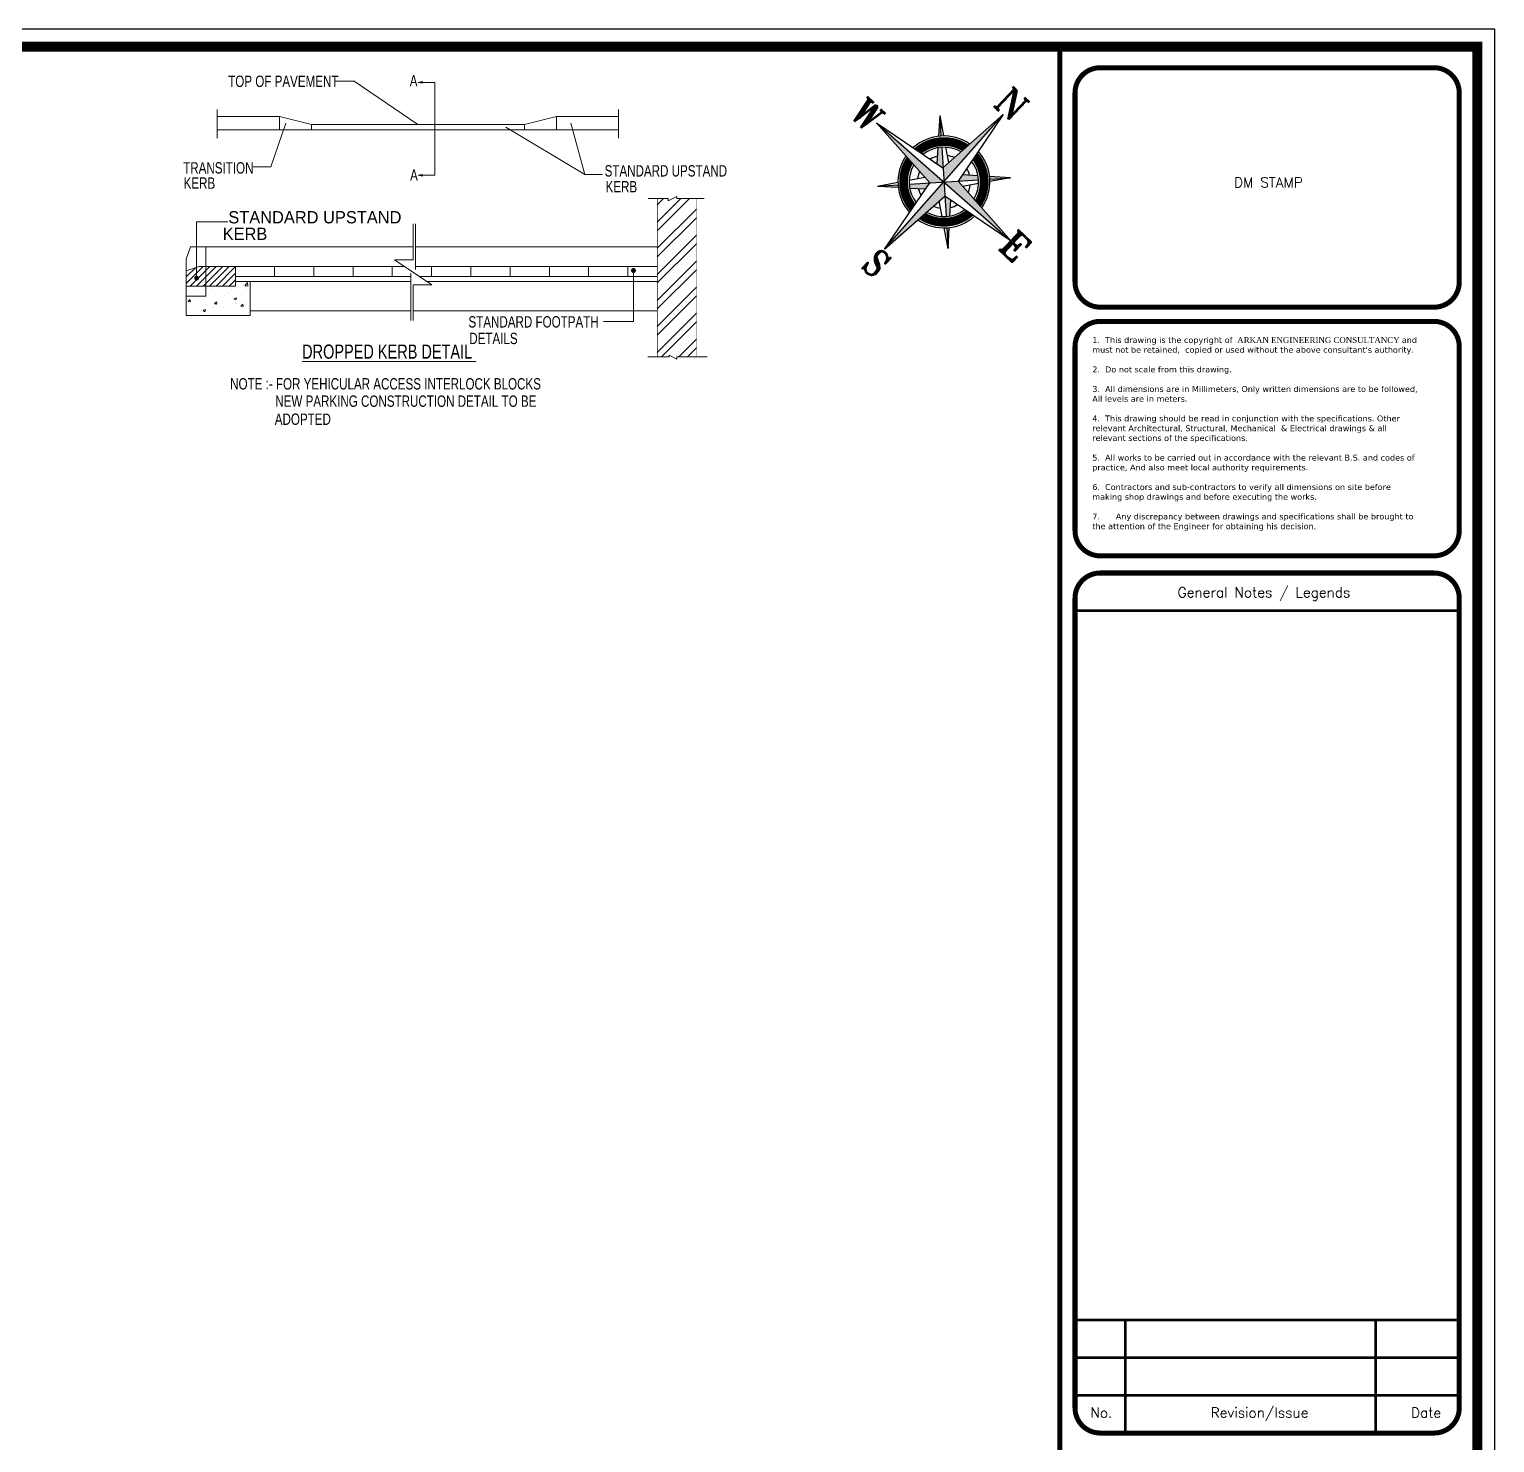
# Model space of a CAD drawing. Header units: centimetres. Extents: x 7997 to 116674, y 1017 to 13844.
# Drawn here: x 28200 to 31926, y 10250 to 13844 of the extents above; entities that cross this region are included whole.
import ezdxf
from ezdxf.enums import TextEntityAlignment as Align

# ---------------------------------------------------------------- set-up
doc = ezdxf.new("R2010")
doc.units = ezdxf.units.CM
doc.header["$LTSCALE"] = 200
doc.linetypes.add('HIDDEN2', pattern=[4.7625, 3.175, -1.5875])
doc.layers.add('DIM', color=11, linetype='Continuous')
doc.layers.add('LOGO', color=6, linetype='Continuous')
for name, color, linetype, lineweight in [('HA', 251, 'Continuous', 0), ('HAT', 8, 'Continuous', 9), ('HATCH', 8, 'Continuous', 5), ('TEXT', 6, 'Continuous', 18)]:
    doc.layers.add(name, color=color, linetype=linetype, lineweight=lineweight)
doc.styles.add('$0$$0$$0$sheet notes', font='verdana.ttf')
doc.styles.add('$0$$0$Roman', font='romans')
doc.styles.add('DECOR', font='stylu.ttf')
doc.styles.add('ROMANT', font='romant.shx', dxfattribs={"width": 0.8, "height": 0.6})
doc.styles.add('SH1', font='swisscl.ttf')

# ---------------------------------------------------------------- blocks, each defined once
blk = doc.blocks.new('*X587')
at = {"color": 0}
for p, q in [((-318.9, 351.3), (-318.9, 351.3)), ((-309.6, 347.8), (-309.6, 347.8)), ((-305, 346.7), (-305, 346.7)), ((-302.8, 350.6), (-302.8, 350.6)), ((-293.6, 347.4), (-293.6, 347.4)), ((-293.2, 354), (-293.2, 354)), ((-291.9, 353.4), (-289.6, 355.9)), ((-291.9, 353.4), (-289.3, 353)), ((-290.7, 350.3), (-290.7, 350.3)), ((-289.3, 353), (-289.6, 355.9)), ((-338, 340.4), (-336.6, 342.1)), ((-338, 340.4), (-336.2, 340.2)), ((-336.2, 340.2), (-336.6, 342.1)), ((-331.2, 340.1), (-331.2, 340.1)), ((-324.1, 343.4), (-324.1, 343.4)), ((-322.5, 343.7), (-322.5, 343.7)), ((-321, 346.3), (-321, 346.3)), ((-317.5, 336), (-317.5, 336)), ((-316.5, 338.5), (-315, 340.2)), ((-316.5, 338.5), (-314.7, 338.4)), ((-315.1, 339.4), (-315.1, 339.4)), ((-314.7, 338.4), (-315, 340.2)), ((-309.1, 335.5), (-309.1, 335.5)), ((-308.7, 345.5), (-308.7, 345.5)), ((-300.7, 342.8), (-298.6, 343.6)), ((-300.7, 342.8), (-299.2, 341.8)), ((-299.2, 341.8), (-298.6, 343.6)), ((-299.1, 338.7), (-299.1, 338.7)), ((-298.6, 338.5), (-298.6, 338.5)), ((-295, 336.6), (-293.5, 338.4)), ((-295, 336.6), (-293.2, 336.5)), ((-293.9, 337.4), (-293.9, 337.4)), ((-293.2, 336.5), (-293.5, 338.4)), ((-291.1, 339.4), (-291.1, 339.4)), ((-336.4, 333.5), (-336.4, 333.5)), ((-328.9, 334.5), (-328.9, 334.5)), ((-325.9, 333.1), (-323.8, 333.9)), ((-325.9, 333.1), (-324.5, 332.1)), ((-324.5, 332.1), (-323.8, 333.9)), ((-324.5, 333.4), (-324.5, 333.4)), ((-288.7, 331.8), (-288.7, 331.8)), ((-287.6, 329.1), (-287.6, 329.1))]:
    blk.add_line(p, q, dxfattribs=at)
blk = doc.blocks.new('*X586')
at = {"color": 0}
for p, q in [((-339.6, 355.2), (-325.7, 369)), ((-339.6, 360.5), (-331.9, 368.1)), ((-336.4, 353), (-323.6, 365.9)), ((-331.1, 353), (-323.6, 360.6)), ((-323.6, 355.3), (-309.8, 369)), ((-323.6, 360.6), (-315.1, 369)), ((-323.6, 365.9), (-320.4, 369)), ((-320.5, 353), (-304.5, 369)), ((-315.2, 353), (-299.6, 368.7)), ((-309.9, 353), (-299.6, 363.4)), ((-325.8, 353), (-323.6, 355.3)), ((-304.6, 353), (-299.6, 358))]:
    blk.add_line(p, q, dxfattribs=at)
blk = doc.blocks.new('*X588')
at = {"color": 0}
for p, q in [((44.4, 405.1), (63.7, 424.4)), ((44.4, 398), (70.8, 424.4)), ((44.4, 419.2), (49.6, 424.4)), ((44.4, 383.9), (76.4, 415.9)), ((44.4, 376.8), (76.4, 408.8)), ((44.4, 362.6), (76.4, 394.6)), ((44.4, 355.6), (76.4, 387.6)), ((44.4, 341.4), (76.4, 373.4)), ((44.4, 334.4), (76.4, 366.4)), ((44.4, 320.2), (76.4, 352.2)), ((44.4, 313.1), (76.4, 345.1)), ((44.4, 299), (76.4, 331)), ((48, 295.4), (76.4, 323.9)), ((62.1, 295.4), (76.4, 309.8)), ((69.2, 295.4), (76.4, 302.7))]:
    blk.add_line(p, q, dxfattribs=at)
blk = doc.blocks.new('1')
at = {"layer": 'HAT'}
for p, q in [((-39, 127.9), (-22.9, 127.9)), ((-22.9, 126), (-16, 129.5)), ((-22.9, 127.9), (-22.9, 126)), ((-16, 129.5), (-16, 127.9)), ((-16, 127.9), (6.1, 127.9)), ((-39.3, 0), (-22, 0)), ((-22, 0), (-22, 1.4)), ((-22, 1.4), (-16, -1.8)), ((-16, -1.8), (-16, 0)), ((-16, 0), (8.5, 0))]:
    blk.add_line(p, q, dxfattribs=at)
at = {"layer": 'HATCH', "color": 1}
for p, q in [((-387.6, 200.1), (-387.6, 176.7)), ((-63, 200.1), (-63, 176.7))]:
    blk.add_line(p, q, dxfattribs=at)
at = {"layer": 'HATCH', "color": 6}
for p, q in [((-387.6, 194.4), (-337.2, 194.4)), ((-337.2, 194.4), (-337.2, 183.6)), ((-311.4, 187.9), (-337.2, 194.4)), ((-139.2, 187.9), (-113.3, 194.4)), ((-63, 194.4), (-113.3, 194.4)), ((-113.3, 194.4), (-113.3, 183.6)), ((-63, 183.6), (-387.6, 183.6)), ((-139.2, 187.9), (-311.4, 187.9)), ((-311.4, 187.9), (-311.4, 183.6)), ((-139.2, 187.9), (-139.2, 183.6)), ((-402.3, 72.9), (-412.6, 69.6)), ((-372.9, 72.9), (-402.3, 72.9)), ((-235.9, 72.9), (-372.9, 72.9)), ((-372.9, 72.9), (-372.9, 57.1)), ((-341.2, 72.9), (-341.2, 65)), ((-309.5, 72.9), (-309.5, 65)), ((-277.7, 72.9), (-277.7, 65)), ((-246, 72.9), (-246, 65)), ((-31.7, 72.9), (-227.1, 72.9)), ((-214.2, 72.9), (-214.2, 65)), ((-182.5, 72.9), (-182.5, 65)), ((-150.8, 72.9), (-150.8, 65)), ((-119, 72.9), (-119, 65)), ((-87.3, 72.9), (-87.3, 65)), ((-55.5, 72.9), (-55.5, 65)), ((-412.6, 69.6), (-412.6, 33.3)), ((-231.1, 65), (-372.9, 65)), ((-231.1, 61), (-372.9, 61)), ((-361, 61), (-361, 33.3)), ((-31.7, 65), (-224, 65)), ((-31.7, 61), (-218.1, 61)), ((-372.9, 57.1), (-412.6, 57.1)), ((-231.1, 37.2), (-361, 37.2)), ((-31.7, 37.2), (-229.1, 37.2)), ((-361, 33.3), (-412.6, 33.3))]:
    blk.add_line(p, q, dxfattribs=at)
at = {"layer": 'HATCH', "linetype": 'HIDDEN2', "ltscale": 10}
for p, q in [((-409.3, 88.8), (-412.6, 78.9)), ((-229.1, 88.8), (-409.3, 88.8)), ((-396.7, 88.8), (-396.7, 49.1)), ((-31.7, 88.8), (-227.1, 88.8)), ((-412.6, 78.9), (-412.6, 69.6)), ((-396.7, 49.1), (-412.6, 49.1))]:
    blk.add_line(p, q, dxfattribs=at)
at = {"layer": 'HATCH', "color": 6, "const_width": 0.372}
for points in [[(-31.7, 127.9), (-31.7, 0)], [(0, 127.9), (0, 0)], [(-412.6, 57.1), (-372.9, 57.1), (-372.9, 72.9), (-402.3, 72.9), (-412.6, 69.6), (-412.6, 33.3), (-361.1, 33.4), (-361, 61), (-372.9, 61)]]:
    blk.add_lwpolyline(points, dxfattribs=at)
at = {"layer": 'TEXT'}
for p, q in [((-276.8, 222.9), (-292, 222.9)), ((-225.3, 187.9), (-276.8, 222.9)), ((-225, 221.9), (-221.6, 222.5)), ((-225, 221.9), (-211.7, 221.9)), ((-225, 221.9), (-221.6, 221.3)), ((-221.6, 222.5), (-222.8, 221.9)), ((-221.6, 221.3), (-222.8, 221.9)), ((-211.7, 221.9), (-211.7, 146.8)), ((-332.1, 189), (-344.3, 153.5)), ((-90.3, 147.4), (-154.3, 185.8)), ((-101.5, 189), (-90.3, 147.4)), ((-344.3, 153.5), (-358.5, 153.5)), ((-225, 146.8), (-221.6, 147.4)), ((-225, 146.8), (-211.7, 146.8)), ((-225, 146.8), (-221.6, 146.2)), ((-221.6, 147.4), (-222.8, 146.8)), ((-221.6, 146.2), (-222.8, 146.8)), ((-90.3, 147.4), (-76.1, 147.4)), ((-404.3, 109.2), (-379.1, 109.2)), ((-404.3, 63.6), (-404.3, 109.2)), ((-229.1, 107.5), (-229.1, 78.5)), ((-227.1, 107.5), (-227.1, 70.5)), ((-229.1, 78.5), (-244.2, 78.5)), ((-244.2, 78.5), (-213.9, 58.3)), ((-231.1, 29.3), (-231.1, 67.6)), ((-51, 69.8), (-51, 28.6)), ((-229.1, 58.3), (-213.9, 58.3)), ((-229.1, 29.3), (-229.1, 58.3)), ((-51, 28.6), (-75.1, 28.6))]:
    blk.add_line(p, q, dxfattribs=at)
at = {"layer": 'TEXT', "const_width": 1.98}
for points in [[(-52, 69.8, 1), (-50, 69.8, 1)], [(-405.2, 63.6, 1), (-403.3, 63.6, 1)]]:
    blk.add_lwpolyline(points, format="xyb", close=True, dxfattribs=at)
at = {"layer": 'HAT', "xscale": 0.9918447543459479, "yscale": 0.9918447543459479, "zscale": 0.9918447543459479}
for name in ['*X588', '*X586', '*X587']:
    blk.add_blockref(name, (-75.8, -293), dxfattribs=at)
at = {"layer": 'TEXT', "color": 6}
for s, height, style, p in [('TOP OF PAVEMENT', 9.155, 'SH1', (-378.7, 218.2)), ('A', 9.16, 'SH1', (-231.9, 218.6)), ('TRANSITION', 9.16, 'SH1', (-415.1, 148.2)), ('STANDARD UPSTAND', 9.155, 'SH1', (-74.3, 145.8)), ('   KERB', 9.16, 'SH1', (-422.6, 135.9)), ('A', 9.16, 'SH1', (-231.6, 142.4)), ('     KERB', 9.16, 'SH1', (-86.6, 133)), ('STANDARD UPSTAND', 9.918, 'DECOR', (-378.6, 107.9)), ('     KERB', 9.92, 'DECOR', (-401.6, 94.5)), ('STANDARD FOOTPATH', 9.155, 'SH1', (-184.4, 23.7)), ('     DETAILS', 9.155, 'SH1', (-196.8, 10.3)), ('NOTE :- FOR YEHICULAR ACCESS INTERLOCK BLOCKS', 9.155, 'SH1', (-377.1, -26.4)), ('        NEW PARKING CONSTRUCTION DETAIL TO BE ', 9.155, 'SH1', (-361.5, -40.4)), ('        ADOPTED', 9.155, 'SH1', (-361.9, -55))]:
    blk.add_text(s, height=height, dxfattribs=dict(at, style=style)).set_placement(p)
at = {"layer": 'TEXT', "color": 7, "style": 'SH1'}
blk.add_text('%%UDROPPED KERB DETAIL ', height=11.444, dxfattribs=at).set_placement((-318.9, -1.5))
blk = doc.blocks.new('*X5')
at = {"color": 0}
for p, q in [((24030.78125, 3055.9375), (24030.78125, 3055.9375)), ((24058.5625, 3111.5), (24058.5625, 3111.5)), ((24058.5625, 3000.375), (24058.5625, 3000.375)), ((24086.34375, 3055.9375), (24086.34375, 3055.9375)), ((24086.34375, 2944.8125), (24086.34375, 2944.8125)), ((24114.125, 3111.5), (24114.125, 3111.5)), ((24114.125, 3000.375), (24114.125, 3000.375)), ((24141.90625, 3055.9375), (24141.90625, 3055.9375)), ((24141.90625, 2944.8125), (24141.90625, 2944.8125)), ((24169.6875, 3111.5), (24169.6875, 3111.5)), ((24169.6875, 3000.375), (24169.6875, 3000.375)), ((24197.46875, 3055.9375), (24197.46875, 3055.9375)), ((24197.46875, 2944.8125), (24197.46875, 2944.8125)), ((24225.25, 3111.5), (24225.25, 3111.5)), ((24225.25, 3000.375), (24225.25, 3000.375)), ((24253.03125, 3055.9375), (24253.03125, 3055.9375)), ((24280.8125, 3111.5), (24280.8125, 3111.5)), ((24308.59375, 3055.9375), (24308.59375, 3055.9375)), ((24336.375, 3111.5), (24336.375, 3111.5)), ((24169.6875, 2889.25), (24169.6875, 2889.25)), ((24308.59375, 2722.5625), (24308.59375, 2722.5625)), ((24364.15625, 2722.5625), (24364.15625, 2722.5625)), ((24391.9375, 2778.125), (24391.9375, 2778.125)), ((24391.9375, 2667), (24391.9375, 2667)), ((24419.71875, 2833.6875), (24419.71875, 2833.6875)), ((24419.71875, 2722.5625), (24419.71875, 2722.5625)), ((24447.5, 2778.125), (24447.5, 2778.125)), ((24447.5, 2667), (24447.5, 2667)), ((24475.28125, 2833.6875), (24475.28125, 2833.6875)), ((24475.28125, 2722.5625), (24475.28125, 2722.5625)), ((24503.0625, 2889.25), (24503.0625, 2889.25)), ((24503.0625, 2778.125), (24503.0625, 2778.125)), ((24503.0625, 2667), (24503.0625, 2667)), ((24530.84375, 2833.6875), (24530.84375, 2833.6875)), ((24530.84375, 2722.5625), (24530.84375, 2722.5625)), ((24558.625, 2778.125), (24558.625, 2778.125)), ((24558.625, 2667), (24558.625, 2667)), ((24475.28125, 2611.4375), (24475.28125, 2611.4375)), ((24530.84375, 2611.4375), (24530.84375, 2611.4375)), ((24586.40625, 2611.4375), (24586.40625, 2611.4375))]:
    blk.add_line(p, q, dxfattribs=at)
blk = doc.blocks.new('*X2')
at = {"color": 0}
for p, q in [((24308.59375, 3944.9375), (24308.59375, 3944.9375)), ((24364.15625, 3944.9375), (24364.15625, 3944.9375)), ((24391.9375, 4000.5), (24391.9375, 4000.5)), ((24419.71875, 3944.9375), (24419.71875, 3944.9375)), ((24447.5, 4000.5), (24447.5, 4000.5)), ((24475.28125, 3944.9375), (24475.28125, 3944.9375)), ((24503.0625, 4000.5), (24503.0625, 4000.5)), ((24530.84375, 4056.0625), (24530.84375, 4056.0625)), ((24530.84375, 3944.9375), (24530.84375, 3944.9375)), ((24558.625, 4000.5), (24558.625, 4000.5)), ((24586.40625, 4056.0625), (24586.40625, 4056.0625)), ((24086.34375, 3611.5625), (24086.34375, 3611.5625)), ((24114.125, 3667.125), (24114.125, 3667.125)), ((24141.90625, 3722.6875), (24141.90625, 3722.6875)), ((24141.90625, 3611.5625), (24141.90625, 3611.5625)), ((24169.6875, 3778.25), (24169.6875, 3778.25)), ((24169.6875, 3667.125), (24169.6875, 3667.125)), ((24197.46875, 3722.6875), (24197.46875, 3722.6875)), ((24197.46875, 3611.5625), (24197.46875, 3611.5625)), ((24225.25, 3667.125), (24225.25, 3667.125)), ((24253.03125, 3611.5625), (24253.03125, 3611.5625)), ((24336.375, 3889.375), (24336.375, 3889.375)), ((24391.9375, 3889.375), (24391.9375, 3889.375)), ((24419.71875, 3833.8125), (24419.71875, 3833.8125)), ((24447.5, 3889.375), (24447.5, 3889.375)), ((24475.28125, 3833.8125), (24475.28125, 3833.8125)), ((24503.0625, 3889.375), (24503.0625, 3889.375)), ((24503.0625, 3778.25), (24503.0625, 3778.25)), ((24530.84375, 3833.8125), (24530.84375, 3833.8125)), ((24558.625, 3889.375), (24558.625, 3889.375)), ((24558.625, 3778.25), (24558.625, 3778.25)), ((24030.78125, 3500.4375), (24030.78125, 3500.4375)), ((24058.5625, 3556), (24058.5625, 3556)), ((24086.34375, 3500.4375), (24086.34375, 3500.4375)), ((24114.125, 3556), (24114.125, 3556)), ((24141.90625, 3500.4375), (24141.90625, 3500.4375)), ((24169.6875, 3556), (24169.6875, 3556)), ((24225.25, 3556), (24225.25, 3556)), ((24280.8125, 3556), (24280.8125, 3556)), ((24336.375, 3556), (24336.375, 3556))]:
    blk.add_line(p, q, dxfattribs=at)
blk = doc.blocks.new('*X4')
at = {"color": 0}
for p, q in [((25169.8125, 3111.5), (25169.8125, 3111.5)), ((25197.59375, 3055.9375), (25197.59375, 3055.9375)), ((25225.375, 3111.5), (25225.375, 3111.5)), ((25253.15625, 3055.9375), (25253.15625, 3055.9375)), ((25280.9375, 3111.5), (25280.9375, 3111.5)), ((25280.9375, 3000.375), (25280.9375, 3000.375)), ((25308.71875, 3055.9375), (25308.71875, 3055.9375)), ((25308.71875, 2944.8125), (25308.71875, 2944.8125)), ((25336.5, 3111.5), (25336.5, 3111.5)), ((25336.5, 3000.375), (25336.5, 3000.375)), ((25364.28125, 3055.9375), (25364.28125, 3055.9375)), ((25364.28125, 2944.8125), (25364.28125, 2944.8125)), ((25392.0625, 3111.5), (25392.0625, 3111.5)), ((25392.0625, 3000.375), (25392.0625, 3000.375)), ((25419.84375, 3055.9375), (25419.84375, 3055.9375)), ((25419.84375, 2944.8125), (25419.84375, 2944.8125)), ((25447.625, 3111.5), (25447.625, 3111.5)), ((25447.625, 3000.375), (25447.625, 3000.375)), ((25475.40625, 3055.9375), (25475.40625, 3055.9375)), ((24947.5625, 2778.125), (24947.5625, 2778.125)), ((24947.5625, 2667), (24947.5625, 2667)), ((24975.34375, 2833.6875), (24975.34375, 2833.6875)), ((24975.34375, 2722.5625), (24975.34375, 2722.5625)), ((25003.125, 2889.25), (25003.125, 2889.25)), ((25003.125, 2778.125), (25003.125, 2778.125)), ((25003.125, 2667), (25003.125, 2667)), ((25030.90625, 2833.6875), (25030.90625, 2833.6875)), ((25030.90625, 2722.5625), (25030.90625, 2722.5625)), ((25058.6875, 2778.125), (25058.6875, 2778.125)), ((25058.6875, 2667), (25058.6875, 2667)), ((25086.46875, 2833.6875), (25086.46875, 2833.6875)), ((25086.46875, 2722.5625), (25086.46875, 2722.5625)), ((25114.25, 2778.125), (25114.25, 2778.125)), ((25114.25, 2667), (25114.25, 2667)), ((25142.03125, 2722.5625), (25142.03125, 2722.5625)), ((25197.59375, 2722.5625), (25197.59375, 2722.5625)), ((25336.5, 2889.25), (25336.5, 2889.25)), ((25392.0625, 2889.25), (25392.0625, 2889.25)), ((24919.78125, 2611.4375), (24919.78125, 2611.4375)), ((24975.34375, 2611.4375), (24975.34375, 2611.4375)), ((25030.90625, 2611.4375), (25030.90625, 2611.4375))]:
    blk.add_line(p, q, dxfattribs=at)
blk = doc.blocks.new('*X3')
at = {"color": 0}
for p, q in [((24919.78125, 4056.0625), (24919.78125, 4056.0625)), ((24947.5625, 4000.5), (24947.5625, 4000.5)), ((24975.34375, 4056.0625), (24975.34375, 4056.0625)), ((24975.34375, 3944.9375), (24975.34375, 3944.9375)), ((25003.125, 4000.5), (25003.125, 4000.5)), ((25030.90625, 3944.9375), (25030.90625, 3944.9375)), ((25058.6875, 4000.5), (25058.6875, 4000.5)), ((25086.46875, 3944.9375), (25086.46875, 3944.9375)), ((25114.25, 4000.5), (25114.25, 4000.5)), ((25142.03125, 3944.9375), (25142.03125, 3944.9375)), ((25197.59375, 3944.9375), (25197.59375, 3944.9375)), ((24947.5625, 3889.375), (24947.5625, 3889.375)), ((24975.34375, 3833.8125), (24975.34375, 3833.8125)), ((25003.125, 3889.375), (25003.125, 3889.375)), ((25003.125, 3778.25), (25003.125, 3778.25)), ((25030.90625, 3833.8125), (25030.90625, 3833.8125)), ((25058.6875, 3889.375), (25058.6875, 3889.375)), ((25086.46875, 3833.8125), (25086.46875, 3833.8125)), ((25114.25, 3889.375), (25114.25, 3889.375)), ((25169.8125, 3889.375), (25169.8125, 3889.375)), ((25253.15625, 3611.5625), (25253.15625, 3611.5625)), ((25280.9375, 3667.125), (25280.9375, 3667.125)), ((25308.71875, 3722.6875), (25308.71875, 3722.6875)), ((25308.71875, 3611.5625), (25308.71875, 3611.5625)), ((25336.5, 3778.25), (25336.5, 3778.25)), ((25336.5, 3667.125), (25336.5, 3667.125)), ((25364.28125, 3722.6875), (25364.28125, 3722.6875)), ((25364.28125, 3611.5625), (25364.28125, 3611.5625)), ((25392.0625, 3667.125), (25392.0625, 3667.125)), ((25419.84375, 3611.5625), (25419.84375, 3611.5625)), ((25447.625, 3667.125), (25447.625, 3667.125)), ((25169.8125, 3556), (25169.8125, 3556)), ((25225.375, 3556), (25225.375, 3556)), ((25280.9375, 3556), (25280.9375, 3556)), ((25336.5, 3556), (25336.5, 3556)), ((25364.28125, 3500.4375), (25364.28125, 3500.4375)), ((25392.0625, 3556), (25392.0625, 3556)), ((25419.84375, 3500.4375), (25419.84375, 3500.4375)), ((25447.625, 3556), (25447.625, 3556)), ((25475.40625, 3500.4375), (25475.40625, 3500.4375))]:
    blk.add_line(p, q, dxfattribs=at)
blk = doc.blocks.new('NORTH')
at = {"layer": 'LOGO', "color": 122}
for p, q in [((-96.8, -182.6), (96.8, 182.6)), ((-45.1, 146.9), (-31.1, 101.3)), ((-182.6, 96.8), (182.6, -96.8)), ((-23.5, 76.5), (23.5, -76.5)), ((101.3, 31.1), (146.9, 45.1)), ((-76.5, -23.5), (76.5, 23.5)), ((-146.9, -45.1), (-101.3, -31.1)), ((31.1, -101.3), (45.1, -146.9))]:
    blk.add_line(p, q, dxfattribs=at)
at = {"layer": 'LOGO', "color": 3}
for p, q in [((96.8, 182.6), (-9.6, 31.2)), ((96.8, 182.6), (31.2, 9.6)), ((-45.1, 146.9), (-36.6, 99.5)), ((-45.1, 146.9), (-25.5, 102.9)), ((-182.6, 96.8), (-9.6, 31.2)), ((-182.6, 96.8), (-31.2, -9.6)), ((-32, 73.3), (-25.5, 37.2)), ((-14.7, 78.6), (0.3, 45.1)), ((146.9, 45.1), (99.5, 36.6)), ((146.9, 45.1), (102.9, 25.5)), ((-78.6, -14.7), (-45.1, 0.3)), ((182.6, -96.8), (31.2, 9.6)), ((73.3, 32), (37.2, 25.5)), ((78.6, 14.7), (45.1, -0.3)), ((-146.9, -45.1), (-102.9, -25.5)), ((-96.8, -182.6), (-31.2, -9.6)), ((-96.8, -182.6), (9.6, -31.2)), ((-73.3, -32), (-37.2, -25.5)), ((182.6, -96.8), (9.6, -31.2)), ((-146.9, -45.1), (-99.5, -36.6)), ((14.7, -78.6), (-0.3, -45.1)), ((32, -73.3), (25.5, -37.2)), ((45.1, -146.9), (36.6, -99.5)), ((45.1, -146.9), (25.5, -102.9))]:
    blk.add_line(p, q, dxfattribs=at)
at = {"layer": 'LOGO'}
for radius, start, end in [(106, 68.9625, 145.1631), (80, 73.681, 140.4446), (106, 338.9625, 55.1631), (106, 158.9625, 235.1631), (80, 343.681, 50.4446), (80, 163.681, 230.4446), (106, 248.9625, 325.1631), (80, 253.681, 320.4446)]:
    blk.add_arc((0, 0), radius, start, end, dxfattribs=at)
at = {"layer": 'LOGO', "color": 122}
for start, end in [(117.849, 134.2941), (79.8316, 96.2766), (27.849, 44.2941), (169.8316, 186.2766), (349.8316, 6.2766), (207.849, 224.2941), (259.8316, 276.2766), (297.849, 314.2941)]:
    blk.add_arc((0, 0), 61.1, start, end, dxfattribs=at)
at = {"layer": 'LOGO', "color": 1}
for points in [[(96.8, 182.6), (-9.6, 31.2), (0, 0)], [(-45.1, 146.9), (-36.6, 99.5), (-31.1, 101.3)], [(-182.6, 96.8), (-31.2, -9.6), (0, 0)], [(-32, 73.3), (-25.5, 37.2), (-23.5, 76.5), (-9.6, 31.2)], [(146.9, 45.1), (99.5, 36.6), (101.3, 31.1)], [(182.6, -96.8), (31.2, 9.6), (0, 0)], [(73.3, 32), (37.2, 25.5), (76.5, 23.5), (31.2, 9.6)], [(-146.9, -45.1), (-99.5, -36.6), (-101.3, -31.1)], [(-96.8, -182.6), (9.6, -31.2), (0, 0)], [(-73.3, -32), (-37.2, -25.5), (-76.5, -23.5), (-31.2, -9.6)], [(32, -73.3), (25.5, -37.2), (23.5, -76.5), (9.6, -31.2)], [(45.1, -146.9), (36.6, -99.5), (31.1, -101.3)]]:
    blk.add_solid(points, dxfattribs=at)
at = {"layer": 'LOGO', "color": 253}
for points in [[(-14.8, 81.5), (-19.1, 101.4), (-10.8, 82.1), (-12.1, 102.4)], [(-10.8, 82.1), (-12.1, 102.4), (-5.5, 82.7), (-8.4, 102.8)], [(-5.5, 82.7), (-8.4, 102.8), (-1.5, 82.8), (-3.8, 103.1)], [(-1.5, 82.8), (-3.8, 103.1), (3.7, 82.8), (2.5, 103.1)], [(3.7, 82.8), (2.5, 103.1), (8.6, 82.4), (7.8, 102.9)], [(8.6, 82.4), (7.8, 102.9), (13.3, 81.8), (13.2, 102.3)], [(13.3, 81.8), (13.2, 102.3), (18.3, 80.8), (20.6, 101.1)], [(-62.2, 54.8), (-80.2, 64.9), (-59.2, 58), (-76.4, 69.3)], [(-59.2, 58), (-76.4, 69.3), (-56.1, 60.9), (-73.1, 72.8)], [(-56.1, 60.9), (-73.1, 72.8), (-53.2, 63.5), (-69.2, 76.5)], [(-53.2, 63.5), (-69.2, 76.5), (-51.4, 64.9), (-63.8, 81.1)], [(-51.4, 64.9), (-63.8, 81.1), (-47.3, 68), (-57.2, 85.9)], [(-47.3, 68), (-57.2, 85.9), (-42.7, 71), (-52.6, 88.8)], [(-42.7, 71), (-52.6, 88.8), (-38, 73.6), (-48.6, 91)], [(-38, 73.6), (-48.6, 91), (-33.6, 75.7), (-43.4, 93.6)], [(-33.6, 75.7), (-43.4, 93.6), (-29.2, 77.5), (-36.4, 96.5)], [(-29.2, 77.5), (-36.4, 96.5), (-23.5, 79.4), (-30.3, 98.6)], [(-23.5, 79.4), (-30.3, 98.6), (-19.8, 80.4), (-25.7, 99.9)], [(-19.8, 80.4), (-25.7, 99.9), (-14.8, 81.5), (-19.1, 101.4)], [(18.3, 80.8), (20.6, 101.1), (22.1, 79.8), (26.9, 99.6)], [(22.1, 79.8), (26.9, 99.6), (24.2, 79.2), (36.4, 96.5)], [(52, 64.5), (59.5, 84.3), (54.8, 62.2), (64.9, 80.2)], [(54.8, 62.2), (64.9, 80.2), (58, 59.2), (69.3, 76.4)], [(58, 59.2), (69.3, 76.4), (60.9, 56.1), (72.8, 73.1)], [(60.9, 56.1), (72.8, 73.1), (63.5, 53.2), (76.5, 69.2)], [(63.5, 53.2), (76.5, 69.2), (64.9, 51.4), (81.1, 63.8)], [(-79.8, 22.1), (-99.6, 26.9), (-79.2, 24.2), (-96.5, 36.4)], [(-64.5, 52), (-84.3, 59.5), (-62.2, 54.8), (-80.2, 64.9)], [(64.9, 51.4), (81.1, 63.8), (68, 47.3), (85.9, 57.2)], [(68, 47.3), (85.9, 57.2), (71, 42.7), (88.8, 52.6)], [(71, 42.7), (88.8, 52.6), (73.6, 38), (91, 48.6)], [(73.6, 38), (91, 48.6), (75.7, 33.6), (93.6, 43.4)], [(75.7, 33.6), (93.6, 43.4), (77.5, 29.2), (96.5, 36.4)], [(77.5, 29.2), (96.5, 36.4), (79.4, 23.5), (98.6, 30.3)], [(-82.8, 3.7), (-103.1, 2.5), (-82.4, 8.6), (-102.9, 7.8)], [(-82.8, -1.5), (-103.1, -3.8), (-82.8, 3.7), (-103.1, 2.5)], [(-82.4, 8.6), (-102.9, 7.8), (-81.8, 13.3), (-102.3, 13.2)], [(-81.8, 13.3), (-102.3, 13.2), (-80.8, 18.3), (-101.1, 20.6)], [(-80.8, 18.3), (-101.1, 20.6), (-79.8, 22.1), (-99.6, 26.9)], [(79.4, 23.5), (98.6, 30.3), (80.4, 19.8), (99.9, 25.7)], [(80.4, 19.8), (99.9, 25.7), (81.5, 14.8), (101.4, 19.1)], [(81.5, 14.8), (101.4, 19.1), (82.1, 10.8), (102.4, 12.1)], [(82.1, 10.8), (102.4, 12.1), (82.7, 5.5), (102.8, 8.4)], [(82.7, 5.5), (102.8, 8.4), (82.8, 1.5), (103.1, 3.8)], [(82.8, 1.5), (103.1, 3.8), (82.8, -3.7), (103.1, -2.5)], [(-82.7, -5.5), (-102.8, -8.4), (-82.8, -1.5), (-103.1, -3.8)], [(-82.1, -10.8), (-102.4, -12.1), (-82.7, -5.5), (-102.8, -8.4)], [(-81.5, -14.8), (-101.4, -19.1), (-82.1, -10.8), (-102.4, -12.1)], [(-80.4, -19.8), (-99.9, -25.7), (-81.5, -14.8), (-101.4, -19.1)], [(-79.4, -23.5), (-98.6, -30.3), (-80.4, -19.8), (-99.9, -25.7)], [(-77.5, -29.2), (-96.5, -36.4), (-79.4, -23.5), (-98.6, -30.3)], [(-75.7, -33.6), (-93.6, -43.4), (-77.5, -29.2), (-96.5, -36.4)], [(-73.6, -38), (-91, -48.6), (-75.7, -33.6), (-93.6, -43.4)], [(79.8, -22.1), (99.6, -26.9), (79.2, -24.2), (96.5, -36.4)], [(80.8, -18.3), (101.1, -20.6), (79.8, -22.1), (99.6, -26.9)], [(81.8, -13.3), (102.3, -13.2), (80.8, -18.3), (101.1, -20.6)], [(82.4, -8.6), (102.9, -7.8), (81.8, -13.3), (102.3, -13.2)], [(82.8, -3.7), (103.1, -2.5), (82.4, -8.6), (102.9, -7.8)], [(-71, -42.7), (-88.8, -52.6), (-73.6, -38), (-91, -48.6)], [(-68, -47.3), (-85.9, -57.2), (-71, -42.7), (-88.8, -52.6)], [(-64.9, -51.4), (-81.1, -63.8), (-68, -47.3), (-85.9, -57.2)], [(-63.5, -53.2), (-76.5, -69.2), (-64.9, -51.4), (-81.1, -63.8)], [(-60.9, -56.1), (-72.8, -73.1), (-63.5, -53.2), (-76.5, -69.2)], [(-58, -59.2), (-69.3, -76.4), (-60.9, -56.1), (-72.8, -73.1)], [(-54.8, -62.2), (-64.9, -80.2), (-58, -59.2), (-69.3, -76.4)], [(-52, -64.5), (-59.5, -84.3), (-54.8, -62.2), (-64.9, -80.2)], [(51.4, -64.9), (63.8, -81.1), (47.3, -68), (57.2, -85.9)], [(53.2, -63.5), (69.2, -76.5), (51.4, -64.9), (63.8, -81.1)], [(56.1, -60.9), (73.1, -72.8), (53.2, -63.5), (69.2, -76.5)], [(59.2, -58), (76.4, -69.3), (56.1, -60.9), (73.1, -72.8)], [(62.2, -54.8), (80.2, -64.9), (59.2, -58), (76.4, -69.3)], [(64.5, -52), (84.3, -59.5), (62.2, -54.8), (80.2, -64.9)], [(-22.1, -79.8), (-26.9, -99.6), (-24.2, -79.2), (-36.4, -96.5)], [(-18.3, -80.8), (-20.6, -101.1), (-22.1, -79.8), (-26.9, -99.6)], [(-13.3, -81.8), (-13.2, -102.3), (-18.3, -80.8), (-20.6, -101.1)], [(-8.6, -82.4), (-7.8, -102.9), (-13.3, -81.8), (-13.2, -102.3)], [(-3.7, -82.8), (-2.5, -103.1), (-8.6, -82.4), (-7.8, -102.9)], [(1.5, -82.8), (3.8, -103.1), (-3.7, -82.8), (-2.5, -103.1)], [(5.5, -82.7), (8.4, -102.8), (1.5, -82.8), (3.8, -103.1)], [(10.8, -82.1), (12.1, -102.4), (5.5, -82.7), (8.4, -102.8)], [(14.8, -81.5), (19.1, -101.4), (10.8, -82.1), (12.1, -102.4)], [(19.8, -80.4), (25.7, -99.9), (14.8, -81.5), (19.1, -101.4)], [(23.5, -79.4), (30.3, -98.6), (19.8, -80.4), (25.7, -99.9)], [(29.2, -77.5), (36.4, -96.5), (23.5, -79.4), (30.3, -98.6)], [(33.6, -75.7), (43.4, -93.6), (29.2, -77.5), (36.4, -96.5)], [(38, -73.6), (48.6, -91), (33.6, -75.7), (43.4, -93.6)], [(42.7, -71), (52.6, -88.8), (38, -73.6), (48.6, -91)], [(47.3, -68), (57.2, -85.9), (42.7, -71), (52.6, -88.8)]]:
    blk.add_solid(points, dxfattribs=at)
at = {"layer": 'LOGO', "color": 1, "xscale": 0.1033598917980053, "yscale": 0.1033598917980053, "zscale": 0.1033598917980053, "rotation": 332.0628244184375}
for name in ['*X2', '*X3', '*X5', '*X4']:
    blk.add_blockref(name, (-2421.4, 895), dxfattribs=at)
at = {"layer": 'TEXT', "style": 'ROMANT'}
for s, p in [('N', (66.9, 199.9)), ('W', (-252.2, 97.9)), ('E', (154.8, -118.6))]:
    blk.add_text(s, height=62, rotation=330, dxfattribs=at).set_placement(p)
at = {"layer": 'TEXT', "insert": (-110.4, -181.1), "char_height": 62.016, "width": 1180.037, "attachment_point": 1, "rotation": 330, "style": 'ROMANT'}
blk.add_mtext('{\\Fromant.shx|c0;S}', dxfattribs=at)
blk = doc.blocks.new('08-TITLE SHEET-selattin', base_point=(45714.8, -203081.4))
at = {"color": 0}
blk.add_lwpolyline([(51244.8, -203081.4), (45714.8, -203081.4), (45714.8, -206921.4), (51244.8, -206921.4)], close=True, dxfattribs=at)
at = {"color": 0, "linetype": 'ByBlock', "const_width": 17}
blk.add_lwpolyline([(45744.3, -206891.9), (51215.3, -206891.9), (51215.3, -203110.8), (45744.3, -203110.8)], close=True, dxfattribs=at)
at = {"color": 0, "linetype": 'ByBlock'}
for points, const_width in [([(50507.6, -203110.8), (50507.6, -206891.9)], 8.52), ([(50533.3, -204066.9), (51184.7, -204066.9)], 4.26), ([(50533.3, -205269.2), (51184.7, -205269.2)], 4.26), ([(50618.5, -205460.8), (50618.5, -205269.2)], 4.26), ([(51043.1, -205460.8), (51043.1, -205269.2)], 4.26), ([(50533.3, -205333.1), (51184.7, -205333.1)], 4.26), ([(50533.3, -205397), (51184.7, -205397)], 4.26)]:
    blk.add_lwpolyline(points, dxfattribs=dict(at, const_width=const_width))
at = {"color": 0, "linetype": 'ByBlock', "const_width": 8.52}
for points in [[(50575.9, -203552.4), (51142.1, -203552.4, 0.414214), (51184.7, -203509.8), (51184.7, -203189.1, 0.414214), (51142.1, -203146.5), (50575.9, -203146.5, 0.414214), (50533.3, -203189.1), (50533.3, -203509.8, 0.414214)], [(50575.9, -203973.9), (51142.1, -203973.9, 0.414214), (51184.7, -203931.3), (51184.7, -203619.1, 0.414214), (51142.1, -203576.5), (50575.9, -203576.5, 0.414214), (50533.3, -203619.1), (50533.3, -203931.3, 0.414214)], [(50575.9, -205460.8), (51142.1, -205460.8, 0.414214), (51184.7, -205418.3), (51184.7, -204045.6, 0.414214), (51142.1, -204003), (50575.9, -204003, 0.414214), (50533.3, -204045.6), (50533.3, -205418.3, 0.414214)]]:
    blk.add_lwpolyline(points, format="xyb", close=True, dxfattribs=at)
at = {"layer": 'HA', "ltscale": 1.2}
blk.add_lwpolyline([(45714.8, -203081.4), (51244.8, -203081.4), (51244.8, -206921.4), (45714.8, -206921.4)], close=True, dxfattribs=at)
at = {"color": 0, "style": '$0$$0$Roman'}
for s, height, p in [('DM STAMP', 17.04, (50861.2, -203340.9)), ('General Notes / Legends', 17.037, (50853.6, -204035.8)), ('No.', 17.04, (50578.1, -205426.2)), ('Revision/Issue', 17.037, (50846.1, -205426.2)), ('Date', 17.04, (51128.4, -205426.2))]:
    blk.add_text(s, height=height, dxfattribs=at).set_placement(p, align=Align.MIDDLE_CENTER)
at = {"color": 0, "insert": (50562.6, -203603.1), "char_height": 9.9665, "width": 558.315, "attachment_point": 1, "style": '$0$$0$$0$sheet notes'}
blk.add_mtext("1.  This drawing is the copyright of {\\fTimes New Roman|b0|i0|c238|p26; \\fTimes New Roman|b0|i0|c0|p26;ARKAN ENGINEERING CONSULTANCY }and must not be retained,  copied or used without the above consultant's authority.\\P\\P2.  Do not scale from this drawing.\\P\\P3.  All dimensions are in Millimeters, Only written dimensions are to be followed, All levels are in meters.\\P\\P4.  This drawing should be read in conjunction with the specifications. Other relevant Architectural, Structural, Mechanical  & Electrical drawings & all relevant sections of the specifications.\\P\\P5.  All works to be carried out in accordance with the relevant B.S. and codes of practice, And also meet local authority requirements.\\P\\P6.  Contractors and sub-contractors to verify all dimensions on site before making shop drawings and before executing the works.\\P\\P7.^IAny discrepancy between drawings and specifications shall be brought to the attention of the Engineer for obtaining his decision.", dxfattribs=at)

msp = doc.modelspace()

# ---------------------------------------------------------------- linework, layer by layer
at = {"linetype": 'Continuous'}
msp.add_lwpolyline([(23631.3184, 8084.0841), (31926.3184, 8084.0841), (31926.3184, 13844.0841), (23631.3184, 13844.0841)], close=True, dxfattribs=at)

# ---------------------------------------------------------------- block references
at = {"layer": 'DIM', "color": 0, "linetype": 'Continuous', "xscale": 1.5, "yscale": 1.5, "zscale": 1.5}
msp.add_blockref('08-TITLE SHEET-selattin', (23631.3184, 13844.0841), dxfattribs=at)
at = {"layer": 'DIM', "xscale": 1.1025, "yscale": 1.1025, "zscale": 1.1025, "rotation": 346.5520805854371}
msp.add_blockref('NORTH', (30525.6338, 13456.088), dxfattribs=at)
at = {"layer": 'HATCH', "xscale": 3.144726298383762, "yscale": 3.144726298383762, "zscale": 3.144726298383762}
msp.add_blockref('1', (29896.5263, 13011.3417), dxfattribs=at)

doc.saveas('drawing.dxf')
